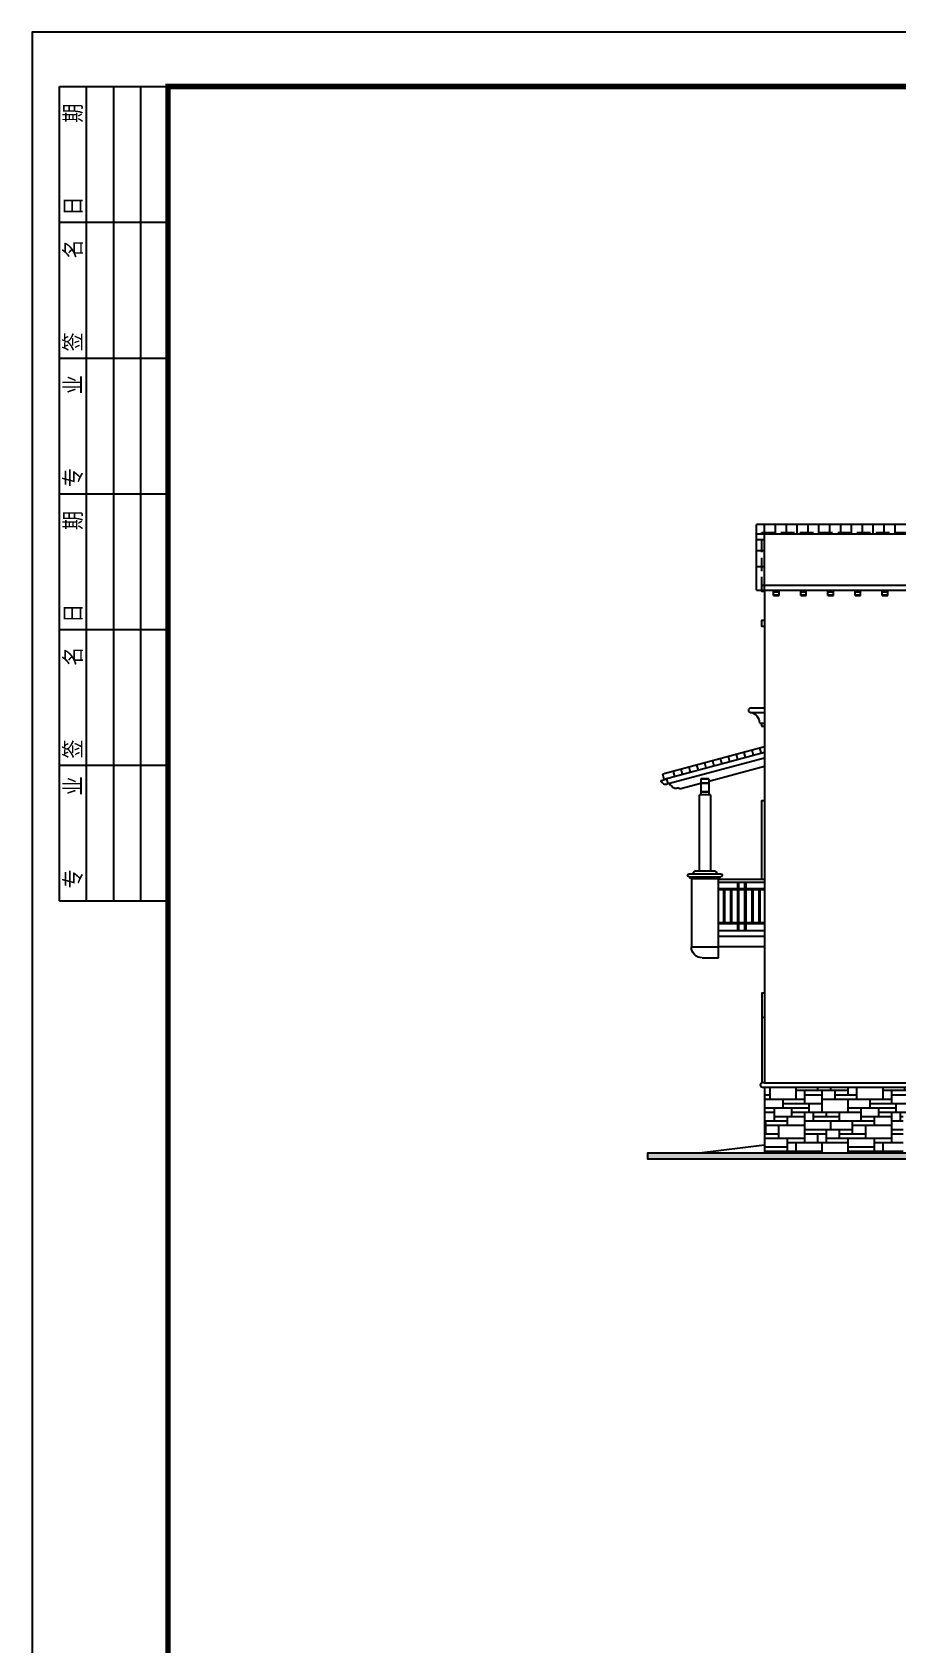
# Model space of a CAD drawing. Extents: x -34815 to 81416, y -425322 to 67478.
# Drawn here: x -2684 to 13251, y 37778 to 67478 of the extents above; entities that cross this region are included whole.
import ezdxf

# ---------------------------------------------------------------- set-up
doc = ezdxf.new("R2010")
doc.units = 0
doc.header["$LTSCALE"] = 1000
doc.header["$MEASUREMENT"] = 0
doc.linetypes.add('DASH', pattern=[0.35, 0.25, -0.1])
for name, color, linetype in [('column', 6, 'Continuous'), ('PUB_HATCH', 8, 'Continuous'), ('PUB_TITLE', 7, 'Continuous'), ('STAIR', 4, 'Continuous'), ('WINDOW', 4, 'Continuous')]:
    doc.layers.add(name, color=color, linetype=linetype)
doc.layers.add('WALL', color=2, linetype='Continuous', lineweight=25)
doc.layers.add('图纸内框线层', color=2, linetype='Continuous', lineweight=25)
doc.styles.add('HZ', font='txt', dxfattribs={"bigfont": 'hztxt'})

# ---------------------------------------------------------------- blocks, each defined once
blk = doc.blocks.new('$titleblk$00000201')
at = {"layer": '图纸内框线层'}
for p, q in [((-150, 20), (-150, 0)), ((-150, 20), (-75, 20)), ((-125, 20), (-125, 0)), ((-100, 20), (-100, 0)), ((-75, 20), (0, 20)), ((-75, 20), (-75, 0)), ((-50, 20), (-50, 0)), ((-25, 20), (-25, 0)), ((0, 20), (0, 0)), ((-150, 15), (0, 15)), ((-150, 10), (0, 10)), ((-150, 5), (0, 5))]:
    blk.add_line(p, q, dxfattribs=at)
at = {"layer": '图纸内框线层', "style": 'HZ'}
for s, p in [('专    业', (-147.68, 15.65)), ('签    名', (-123.78, 15.65)), ('日    期', (-98.78, 15.65)), ('专    业', (-73.78, 15.65)), ('签    名', (-48.78, 15.65)), ('日    期', (-23.78, 15.65))]:
    blk.add_text(s, height=3.509, dxfattribs=at).set_placement(p)
blk = doc.blocks.new('A1100图框')
at = {"layer": 'PUB_TITLE'}
blk.add_lwpolyline([(-2684, 8078), (81416, 8078), (81416, 67478), (-2684, 67478)], close=True, dxfattribs=at)
at = {"layer": 'PUB_TITLE', "const_width": 100}
blk.add_lwpolyline([(-184, 9078), (80416, 9078), (80416, 66478), (-184, 66478)], close=True, dxfattribs=at)
at = {"layer": 'PUB_TITLE', "xscale": 100, "yscale": 100, "zscale": 100, "rotation": 90}
blk.add_blockref('$titleblk$00000201', (-184, 66478), dxfattribs=at)
blk = doc.blocks.new('GTEWR')
at = {"layer": 'STAIR'}
for p, q in [((-29099, -16673), (-27225, -17173)), ((-29099, -16777), (-27251, -17270)), ((-29099, -16880), (-27325, -17353)), ((-29039, -16793), (-29013, -16696)), ((-28894, -16832), (-28868, -16735)), ((-28749, -16870), (-28723, -16774)), ((-28604, -16909), (-28578, -16812)), ((-28459, -16948), (-28433, -16851)), ((-28314, -16986), (-28288, -16890)), ((-28169, -17025), (-28143, -16928)), ((-29099, -17033), (-28074, -17308)), ((-28024, -17064), (-27998, -16967)), ((-27879, -17102), (-27853, -17006)), ((-27734, -17141), (-27709, -17044)), ((-27589, -17180), (-27564, -17083)), ((-27444, -17218), (-27419, -17122)), ((-27251, -17270), (-27225, -17173)), ((-28074, -17257), (-27924, -17257)), ((-28074, -17257), (-28074, -17557)), ((-27924, -17257), (-28074, -17257)), ((-28074, -17337), (-27924, -17337)), ((-27924, -17337), (-28074, -17337)), ((-28074, -17497), (-27924, -17497)), ((-27924, -17497), (-28074, -17497)), ((-27924, -17257), (-27924, -17557)), ((-27924, -17348), (-27533, -17453)), ((-27533, -17453), (-27529, -17439)), ((-27511, -17428), (-27475, -17438)), ((-27369, -17383), (-27365, -17384)), ((-27365, -17384), (-27354, -17346)), ((-27325, -17353), (-27299, -17257)), ((-28099, -17557), (-28099, -18957)), ((-28099, -17557), (-27899, -17557)), ((-27899, -18957), (-27899, -17557)), ((-27709, -19007), (-28289, -19007)), ((-27824, -18957), (-28174, -18957)), ((-27709, -19067), (-28289, -19067)), ((-28274, -19067), (-28274, -19077)), ((-27744, -19097), (-28254, -19097)), ((-28249, -20557), (-28249, -19097)), ((-27749, -19097), (-27749, -20357)), ((-27724, -19067), (-27724, -19077)), ((-29099, -20057), (-28249, -20057)), ((-28249, -20157), (-29099, -20157)), ((-29099, -20357), (-28249, -20357)), ((-27749, -20357), (-28249, -20357)), ((-27949, -20557), (-28249, -20557))]:
    blk.add_line(p, q, dxfattribs=at)
blk.add_lwpolyline([(-27302, -17266), (-27192, -17296, -0.876976), (-27194, -17311), (-27202, -17309, -0.53627), (-27322, -17343, 2.428013)], format="xyb", dxfattribs=at)
for centre, radius, start, end in [((-27515, -17442), 15, 75, 165), ((-27463, -17353), 85.7, 262.1778, 333.6727), ((-27373, -17398), 15, 75, 152.7854), ((-28289, -19037), 30, 90, 270), ((-28174, -18997), 40, 90, 194.4775), ((-27824, -18997), 40, 345.5225, 90), ((-27709, -19037), 30, 270, 90), ((-28254, -19077), 20, 180, 270), ((-27744, -19077), 20, 270, 0), ((-27949, -20357), 200, 270, 0.0036)]:
    blk.add_arc(centre, radius, start, end, dxfattribs=at)
blk = doc.blocks.new('REW')
at = {"layer": 'WINDOW'}
for p, q in [((-107664, 35915), (-107924, 35915)), ((-107924, 35835), (-107664, 35835)), ((-107754, 35635), (-107724, 35635)), ((-107724, 35635), (-107724, 35585)), ((-107724, 35635), (-107664, 35635)), ((-107724, 35585), (-107664, 35585)), ((-107664, 35585), (-107664, 35585))]:
    blk.add_line(p, q, dxfattribs=at)
for centre, radius, start, end in [((-107924, 35875), 40, 90, 270), ((-107954, 35637), 200, 359.3523, 81.3768)]:
    blk.add_arc(centre, radius, start, end, dxfattribs=at)
blk = doc.blocks.new('er')
at = {"layer": 'STAIR'}
for p, q in [((-234578, -160987), (-235428, -160987)), ((-235428, -161047), (-234578, -161047)), ((-235428, -161167), (-234578, -161167)), ((-235428, -161187), (-234578, -161187)), ((-235339, -161187), (-235339, -161787)), ((-235319, -161187), (-235319, -161787)), ((-235209, -161187), (-235209, -161787)), ((-235189, -161187), (-235189, -161787)), ((-235079, -161047), (-235079, -161937)), ((-235059, -161047), (-235059, -161937)), ((-234949, -161047), (-234949, -161937)), ((-234929, -161047), (-234929, -161937)), ((-234819, -161187), (-234819, -161787)), ((-234799, -161187), (-234799, -161787)), ((-234689, -161187), (-234689, -161787)), ((-234669, -161187), (-234669, -161787)), ((-234578, -161787), (-235428, -161787)), ((-234578, -161807), (-235428, -161807))]:
    blk.add_line(p, q, dxfattribs=at)
blk = doc.blocks.new('dgtre')
for p, q in [((6888, -53144), (6888, -53044)), ((6888, -53075), (6988, -53075)), ((6888, -53130), (6988, -53130)), ((6888, -53144), (6888, -53144)), ((6888, -53144), (6988, -53144)), ((6988, -53144), (6988, -53044))]:
    blk.add_line(p, q)

msp = doc.modelspace()

# ---------------------------------------------------------------- hatches: boundary and pattern name
msp.add_hatch(color=256).paths.add_polyline_path([(32462, 46830), (30201, 46830), (30201, 46963), (29901, 46963), (29901, 47096), (29601, 47096), (29601, 47230), (23701, 47230), (23701, 47096), (23401, 47096), (23401, 46963), (23101, 46963), (23101, 46830), (8645, 46830), (8645, 46730), (23122, 46730), (24025, 47130), (29278, 47130), (30180, 46730), (32462, 46730)])
at = {"layer": 'PUB_HATCH'}
h = msp.add_hatch(dxfattribs=at)
h.set_pattern_fill('文化石01', color=9, scale=100, style=0)
h.set_pattern_definition([(180, (-156460.2, 87102.5), (0, 1600), [1200, -400]), (180, (-156460.2, 87182.5), (0, 1600), [-480, 480, -240, 400]), (180, (-156460.2, 87262.5), (0, 1600), [-720, 880]), (180, (-156460.2, 87342.5), (0, 1600), [720, -880]), (180, (-156460.2, 87422.5), (0, 1600), [-320, 1280]), (180, (-156460.2, 87502.5), (0, 1600), [560, -400, 480, -160]), (180, (-157020.2, 87582.5), (0, 1600), [1280, -320]), (180, (-156380.2, 87662.5), (0, 1600), [880, -720]), (180, (-156140.2, 87742.5), (0, 1600), [720, -880]), (180, (-156460.2, 87822.5), (0, 1600), [1280, -320]), (180, (-156460.2, 87902.5), (0, 1600), [-640, 400, -240, 320]), (180, (-157260.2, 87982.5), (0, 1600), [960, -640]), (180, (-156620.2, 88062.5), (0, 1600), [640, -320, 240, -400]), (180, (-156940.2, 88142.5), (0, 1600), [640, -240, 400, -320]), (180, (-157580.2, 88222.5), (0, 1600), [960, -640]), (180, (-156940.2, 88302.5), (0, 1600), [640, -960]), (180, (-157260.2, 88382.5), (0, 1600), [720, -880]), (180, (-157260.2, 88462.5), (0, 1600), [-480, 1120]), (180, (-156780.2, 88542.5), (0, 1600), [480, -1120]), (180, (-157260.2, 88622.5), (0, 1600), [1120, -480]), (90, (-156460.2, 87742.5), (1600, 1e-13), [240, -640, 560, -160]), (90, (-156620.2, 87822.5), (1600, 1e-13), [400, -240, 160, -800]), (90, (-156700.2, 87502.5), (1600, 1e-13), [160, -1440]), (90, (-156780.2, 87342.5), (1600, 1e-13), [160, -960, 240, -240]), (90, (-156860.2, 87662.5), (1600, 1e-13), [160, -1440]), (90, (-156940.2, 87102.5), (1600, 1e-13), [240, -720, 400, -240]), (90, (-157020.2, 87422.5), (1600, 1e-13), [240, -1360]), (90, (-157100.2, 87822.5), (1600, 1e-13), [240, -80, 160, -1120]), (90, (-157180.2, 87182.5), (1600, 1e-13), [240, -1360]), (90, (-157260.2, 87582.5), (1600, 1e-13), [240, -80, 240, -160, 400, -480]), (90, (-157420.2, 87582.5), (1600, 1e-13), [-1120, 160, -160, 160]), (90, (-157500.2, 87822.5), (1600, 1e-13), [160, -1440]), (90, (-157580.2, 87262.5), (1600, 1e-13), [160, -560, 400, -480]), (90, (-157660.2, 87502.5), (1600, 1e-13), [80, -1040, 240, -240]), (90, (-157740.2, 87582.5), (1600, 1e-13), [400, -400, 240, -560]), (90, (-157820.2, 87982.5), (1600, 1e-13), [240, -400, 160, -800]), (90, (-157900.2, 87422.5), (1600, 1e-13), [160, -1440]), (90, (-157980.2, 87582.5), (1600, 1e-13), [160, -480, 240, -720])])
h.paths.add_polyline_path([(13401, 48050), (13401, 47580), (13351, 47530), (13351, 46830), (10801, 46830), (10801, 48050)])

# ---------------------------------------------------------------- linework, layer by layer
for p, q in [((10651, 57200), (10651, 58412)), ((16801, 58412), (10651, 58412)), ((10651, 58242), (16801, 58242)), ((10801, 57200), (10801, 58412)), ((11001, 58242), (11001, 58412)), ((11201, 58242), (11201, 58412)), ((11401, 58242), (11401, 58412)), ((11601, 58242), (11601, 58412)), ((11801, 58242), (11801, 58412)), ((12001, 58242), (12001, 58412)), ((12201, 58242), (12201, 58412)), ((12401, 58242), (12401, 58412)), ((12601, 58242), (12601, 58412)), ((12801, 58242), (12801, 58412)), ((13001, 58242), (13001, 58412)), ((13201, 58242), (13201, 58412)), ((10651, 58135), (10801, 58135)), ((10651, 57935), (10801, 57935)), ((10651, 57635), (10801, 57635)), ((10651, 57200), (16801, 57200)), ((10751, 57297), (16801, 57297)), ((10801, 57200), (10801, 48130)), ((10801, 48130), (13401, 48130)), ((10801, 48050), (10801, 46830)), ((10801, 48050), (13401, 48050))]:
    msp.add_line(p, q)
msp.add_lwpolyline([(10801, 48130), (10761, 48130, 1), (10761, 48050), (10801, 48050)], format="xyb")
at = {"layer": 'column'}
msp.add_lwpolyline([(32462, 46830), (30201, 46830), (30201, 46963), (29901, 46963), (29901, 47096), (29601, 47096), (29601, 47230), (23701, 47230), (23701, 47096), (23401, 47096), (23401, 46963), (23101, 46963), (23101, 46830), (8645, 46830), (8645, 46730), (23122, 46730), (24025, 47130), (29278, 47130), (30180, 46730), (32462, 46730), (32462, 46830)], dxfattribs=at)
at = {"layer": 'STAIR', "linetype": 'DASH'}
for p, q in [((10751, 57200), (10751, 58262)), ((10751, 58262), (16801, 58262))]:
    msp.add_line(p, q, dxfattribs=at)
at = {"layer": 'WINDOW'}
msp.add_line((10801, 49330), (10751, 49330), dxfattribs=at)
for points in [[(10801, 57180), (10751, 57180), (10751, 57200)], [(10801, 56530), (10751, 56530), (10751, 56650), (10801, 56650)], [(10751, 51880), (10751, 53330), (10801, 53330)], [(10801, 49780), (10751, 49780), (10751, 48129)], [(10801, 46980), (10801, 46980), (9601, 46830)]]:
    msp.add_lwpolyline(points, dxfattribs=at)

# ---------------------------------------------------------------- block references
msp.add_blockref('A1100图框', (0, 0))
at = {"extrusion": (0, 0, -1), "xscale": -1, "zscale": -1}
for p in [(-4078, 110245), (-4578, 110245), (-5078, 110245), (-5578, 110245), (-6078, 110245)]:
    msp.add_blockref('dgtre', p, dxfattribs=at)
at = {"xscale": -1}
msp.add_blockref('er', (-224627, 212867), dxfattribs=at)
at = {"layer": 'WALL', "xscale": -1}
msp.add_blockref('GTEWR', (-18298, 70987), dxfattribs=at)
at = {"layer": 'WINDOW'}
msp.add_blockref('REW', (118465, 19115), dxfattribs=at)

doc.saveas('drawing.dxf')
